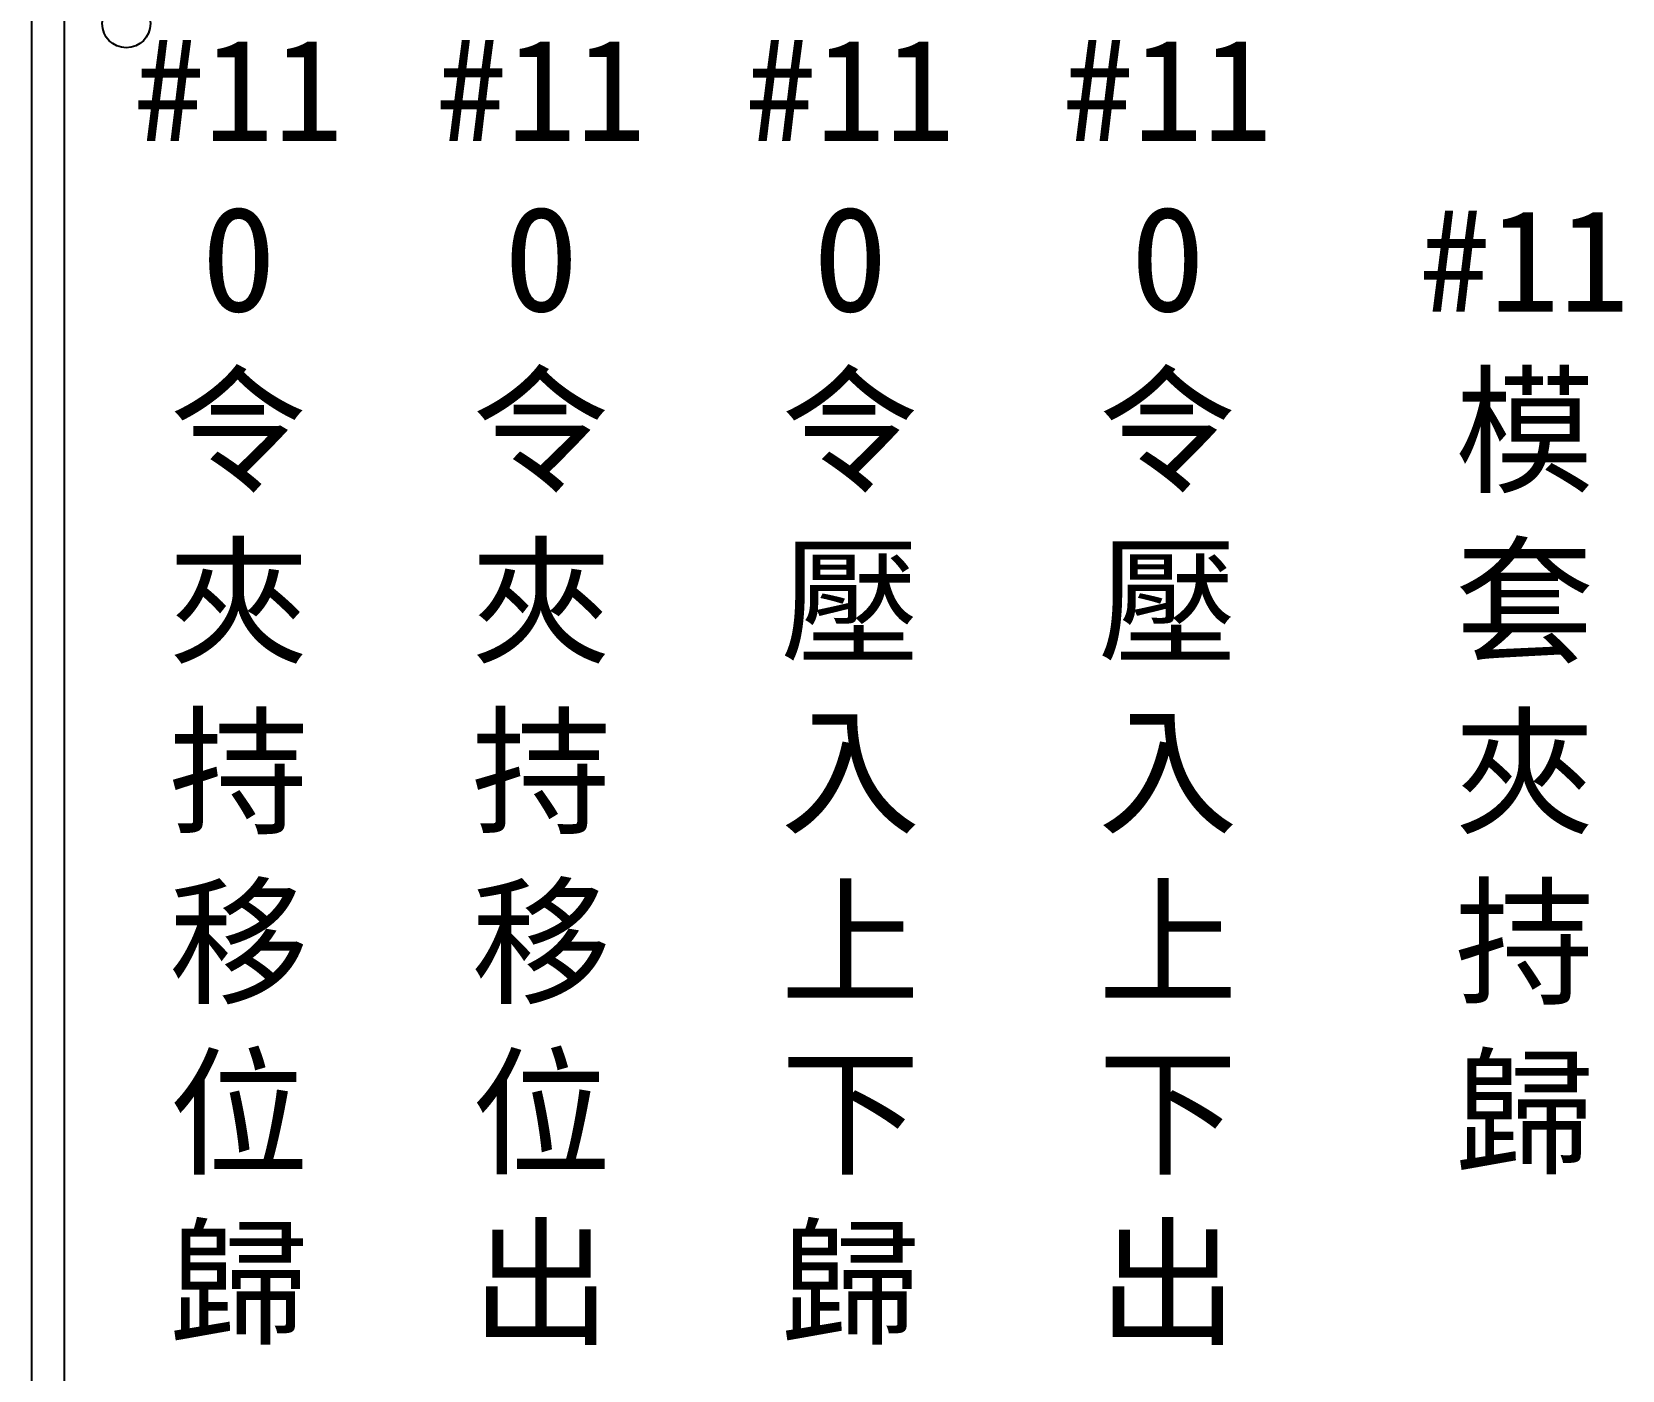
# Model space of a CAD drawing. Extents: x 325 to 612, y 3 to 207.
# Drawn here: x 325.3 to 386, y 48.6 to 99.6 of the extents above; entities that cross this region are included whole.
import ezdxf

# ---------------------------------------------------------------- set-up
doc = ezdxf.new("R2010")
doc.units = 0
doc.layers.add('圖框層', color=7, linetype='CONTINUOUS')
doc.layers.add('標尺寸層', color=3, linetype='CONTINUOUS')
doc.styles.add('CNS', font='romanc.shx', dxfattribs={"bigfont": 'chineset.shx'})

msp = doc.modelspace()

# ---------------------------------------------------------------- linework, layer by layer
at = {"layer": '圖框層', "color": 7}
for p, q in [((325.319, 3), (325.319, 206.969)), ((326.569, 4.25), (326.569, 205.719))]:
    msp.add_line(p, q, dxfattribs=at)
at = {"layer": '標尺寸層', "color": 7}
msp.add_circle((328.925, 99.958), 0.92, dxfattribs=at)

# ---------------------------------------------------------------- texts
at = {"layer": '標尺寸層', "color": 7, "char_height": 3.9, "width": 4.96081, "attachment_point": 5, "style": 'CNS'}
for s, insert in [('{\\fDFKai-SB|b0|i0|c136|p65;#11\\PO令夾持移位歸}', (333.214, 74.47)), ('{\\fDFKai-SB|b0|i0|c136|p65;#11\\PO令夾持移位出}', (344.755, 74.47)), ('{\\fDFKai-SB|b0|i0|c136|p65;#11\\PO令壓入上下歸}', (356.547, 74.47)), ('{\\fDFKai-SB|b0|i0|c136|p65;#11\\PO令壓入上下出}', (368.66, 74.47)), ('{\\fDFKai-SB|b0|i0|c136|p65;#11\\P模套夾持歸}', (382.269, 74.47))]:
    msp.add_mtext(s, dxfattribs=dict(at, insert=insert))

doc.saveas('drawing.dxf')
